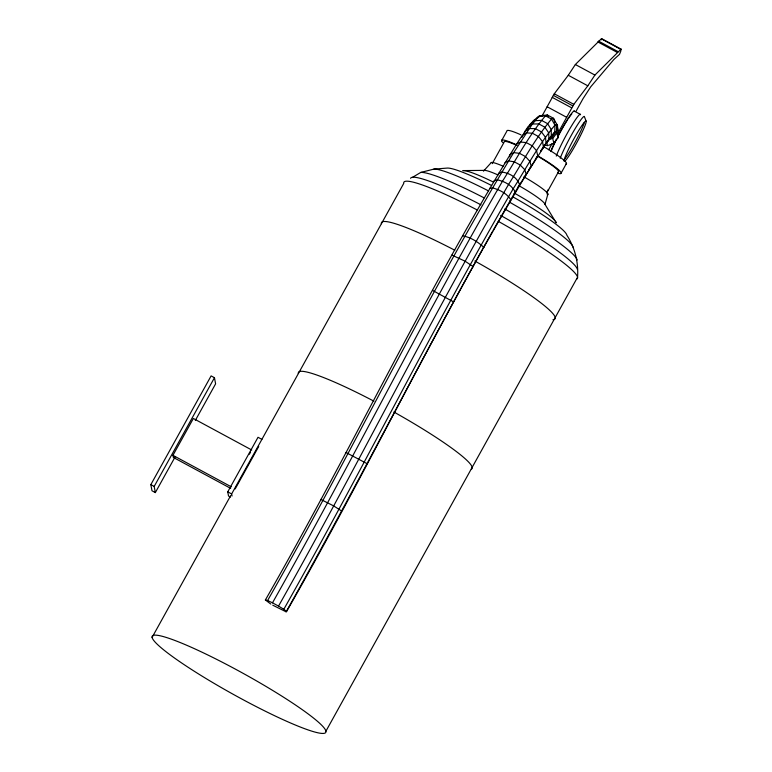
<?xml version="1.0" encoding="UTF-8"?>
<svg xmlns="http://www.w3.org/2000/svg" width="772" height="772" viewBox="0 0 772 772"><rect width="100%" height="100%" fill="white"/><g stroke="black" fill="none" stroke-linecap="round" stroke-linejoin="round"><path stroke-width="1.16" d="M270.798 604.071L265.385 599.969C351.617 449.507 425.372 291.961 516.478 144.306L520.367 142.019L526.272 142.598L532.313 145.86L536.588 150.772L537.727 155.78C446.621 303.435 372.857 460.98 286.624 611.434L283.807 609.291C362.406 470.196 433.217 326.826 513.312 188.571C526.822 167.234 538.644 144.518 554.971 125.122L556.834 124.369L556.39 131.337L558.04 137.792L553.92 143.322L548.545 145.358M558.04 137.792L558.532 130.922L556.834 124.369M509.684 156.793L509.925 154.699L513.669 152.624L532.419 124.012L538.74 116.369L540.612 115.617L547.454 115.028L553.505 118.29L557.567 125.73L557.085 132.62L552.964 138.178L548.66 139.828M601.475 39.797L601.542 38.6L575.352 64.52L568.279 75.27L554.286 93.788L541.934 116.176M601.542 38.6L621.084 49.147L620.765 51.193L619.491 54.378L613.837 59.531L590.734 86.811L583.072 98.594L576.115 111.129M521.814 137.503C525.163 129.252 531.57 121.754 538.74 116.369L545.466 115.829L547.454 115.028L548.207 116.427M524.4 133.653L524.863 131.549L529.235 128.519L535.43 128.663L541.471 131.925L545.457 137.281L546.113 143.023L540.796 150.955L551.314 135.93L554.73 132.012L556.39 131.337L552.318 136.982L550.87 137.561L545.814 143.669M527.17 129.725L527.758 127.448L532.419 124.012L538.779 123.916L544.829 127.177L548.641 132.774L549.008 138.921L517.848 187.48L519.614 184.923C517.365 177.309 509.192 172.918 501.703 172.04L498.365 173.459M555.28 221.081A54.021 6.301 29 0 1 556.255 222.867L544.993 204.368L547.917 194.042M529.476 126.473L530.065 124.456L534.986 120.683L541.51 120.374L547.56 123.636L551.208 129.435L551.314 135.93L547.831 141.044M532.767 122.7L533.481 120.538L535.15 119.872M546.914 192.035L547.975 189.873M272.767 605.2L286.113 611.82C353.528 492.015 415.925 369.489 482.5 249.24M558.011 133.006L573.828 104.336L587.82 85.817L594.903 75.067L621.084 49.147M265.385 599.969L267.585 600.539C351.984 452.556 425.401 298.397 513.669 152.624L519.498 153.329L525.539 156.591L529.891 161.377L531.175 166.163L528.974 169.435M267.585 600.539L272.487 602.816C351.241 463.412 422.207 319.733 502.504 181.188C516.42 159.196 528.617 135.785 545.466 115.829L551.517 119.091L554.971 125.122L554.73 132.012L550.87 137.561M283.807 609.291L278.528 606.088C357.291 466.684 428.257 322.995 508.555 184.45C522.47 162.458 534.668 139.047 551.517 119.091L553.505 118.29L554.836 122.816M175.041 457.043L155.336 492.584L151.987 490.78L150.839 484.623L211.113 375.896L214.462 377.711L215.6 383.858L195.316 420.45M155.336 492.584L154.188 486.437L214.462 377.711M230.635 488.348L173.324 457.42L172.938 455.326L193.357 418.482L251.73 449.989M230.471 497.072L228.531 496.02L227.75 491.86L258.012 437.28L261.891 439.374M249.395 454.197L250.562 452.093M152.103 637.382L230.76 495.479M232.025 496.039L231.639 493.955L403.737 183.427A99.212 11.57 29 0 1 477.125 209.926M235.19 488.927L258.726 446.477M501.559 140.726L506.857 131.163A34.045 3.976 29 0 1 520.965 134.849M492.218 163.664L504.155 142.125A31.083 3.628 29 0 1 517.037 145.483M548.738 149.729L552.212 143.457M546.682 193.058L558.619 171.519M561.215 172.918L566.513 163.365M325.919 731.2L577.553 277.235C578.614 262.326 574.918 247.744 566.812 235.113A69.248 8.077 29 0 0 512.704 196.773M492.613 231.31L483.079 248.188L483.841 247.368C477.974 241.964 470.563 237.091 462.592 235.904M493.192 230.297L517.269 188.445M516.478 144.306L522.171 135.563L526.311 132.88L532.362 133.228L538.412 136.49L542.533 141.633L543.42 147.027M535.372 159.283L537.727 155.78M524.159 177.164L526.176 174.192L524.728 169.686L520.28 165.054L514.229 161.792L508.507 160.923L504.927 162.728M513.805 194.283L515.271 192.238C512.145 185.164 504.348 181.275 497.091 179.818L494.022 180.764M509.607 201.482L510.823 199.861C506.943 193.357 499.494 189.767 492.401 187.847L489.573 188.397M536.965 118.454L540.612 115.617M472.676 266.967L473.197 266.572L465.101 261.206L451.948 255.098M286.113 611.82L286.624 611.434M412.663 177.261L420.692 172.455L433.748 169.145L447.046 168.093A69.248 8.077 29 0 1 491.648 185.521M548.786 138.381L552.318 136.982L553.92 143.322M341.6 510.987L333.658 505.901L320.727 499.397M453.569 301.92L432.629 290.436M484.276 170.39L462.843 170.583A54.021 6.301 29 0 1 493.125 181.941M544.106 145.049L546.344 145.532M601.61 38.986L621.161 49.533M598.532 41.109L618.073 51.656M597.76 41.891L617.301 52.438M575.352 64.52L594.903 75.067M568.279 75.27L587.82 85.817M554.286 93.788L573.828 104.336M553.292 95.342L572.843 105.889M552.192 97.34L571.743 107.887M574.021 110.975L580.081 114.237M547.155 106.768L566.696 117.325M172.938 455.326L231.31 486.833M227.75 491.86L231.639 493.955M150.839 484.623L154.188 486.437M272.487 602.816L278.528 606.088M346.01 452.517L367.115 463.683M586.209 121.387A22.928 2.181 -61.6 0 0 569.543 147.201A22.928 2.181 -61.6 0 0 569.697 154.757A22.928 2.181 -61.6 0 0 586.209 121.387L584.5 116.9A26.103 2.49 -61.6 0 0 574.272 130.111A26.103 2.49 -61.6 0 0 560.24 158.212M546.701 141.672L547.464 145.763M537.611 156.176A31.083 3.628 29 0 1 557.915 172.204M543.507 146.564A34.045 3.976 29 0 1 565.741 164.118M538.2 156.118A34.045 3.976 29 0 1 557.693 173.285M502.823 142.579A34.045 3.976 29 0 1 515.667 144.403M584.394 122.401A22.928 2.181 -61.6 0 1 575.227 142.077A22.928 2.181 -61.6 0 1 564.158 159.592M556.274 156.069A26.103 2.49 -61.6 0 1 570.305 127.969A26.103 2.49 -61.6 0 1 580.534 114.758M550.938 150.926A26.103 2.49 -61.6 0 1 556.467 138.95M557.49 136.962A26.103 2.49 -61.6 0 1 574.484 111.496M551.073 151.64A23.787 2.268 -61.6 0 1 555.56 141.295M557.876 136.692A23.787 2.268 -61.6 0 1 567.545 119.805M568.182 118.82A23.787 2.268 -61.6 0 1 571.782 113.966M410.579 178.322A95.236 11.107 29 0 1 480.956 204.821M500.652 215.436A95.236 11.107 29 0 1 577.359 269.438M420.692 172.455A90.478 10.557 29 0 1 484.054 197.844M504.734 208.961A90.478 10.557 29 0 1 577.157 260.019M498.239 221.313A99.212 11.57 29 0 1 576.703 279.078M381.397 223.726A99.212 11.57 29 0 1 454.795 250.225M474.867 261.032A99.212 11.57 29 0 1 552.964 319.733M514.673 193.309A54.021 6.301 29 0 1 554.257 219.923M433.748 169.145A80.529 9.399 29 0 1 488.367 190.829M509.472 202.158A80.529 9.399 29 0 1 573.007 247.079M498.017 174.964A35.107 4.092 29 0 0 483.475 171.162L490.712 163.172A32.656 3.812 29 0 1 503.19 166.241M519.295 185.907A35.107 4.092 29 0 1 544.993 204.368M524.024 176.885A32.656 3.812 29 0 1 547.174 194.766M298.349 373.542A99.212 11.57 29 0 1 373.909 401.17M393.894 412.007A99.212 11.57 29 0 1 471.316 469.193M179.49 661.507A99.212 11.57 29 0 0 323.661 733.4A99.212 11.57 29 0 0 213.873 657.966A99.212 11.57 29 0 0 179.49 661.507"/></g></svg>
